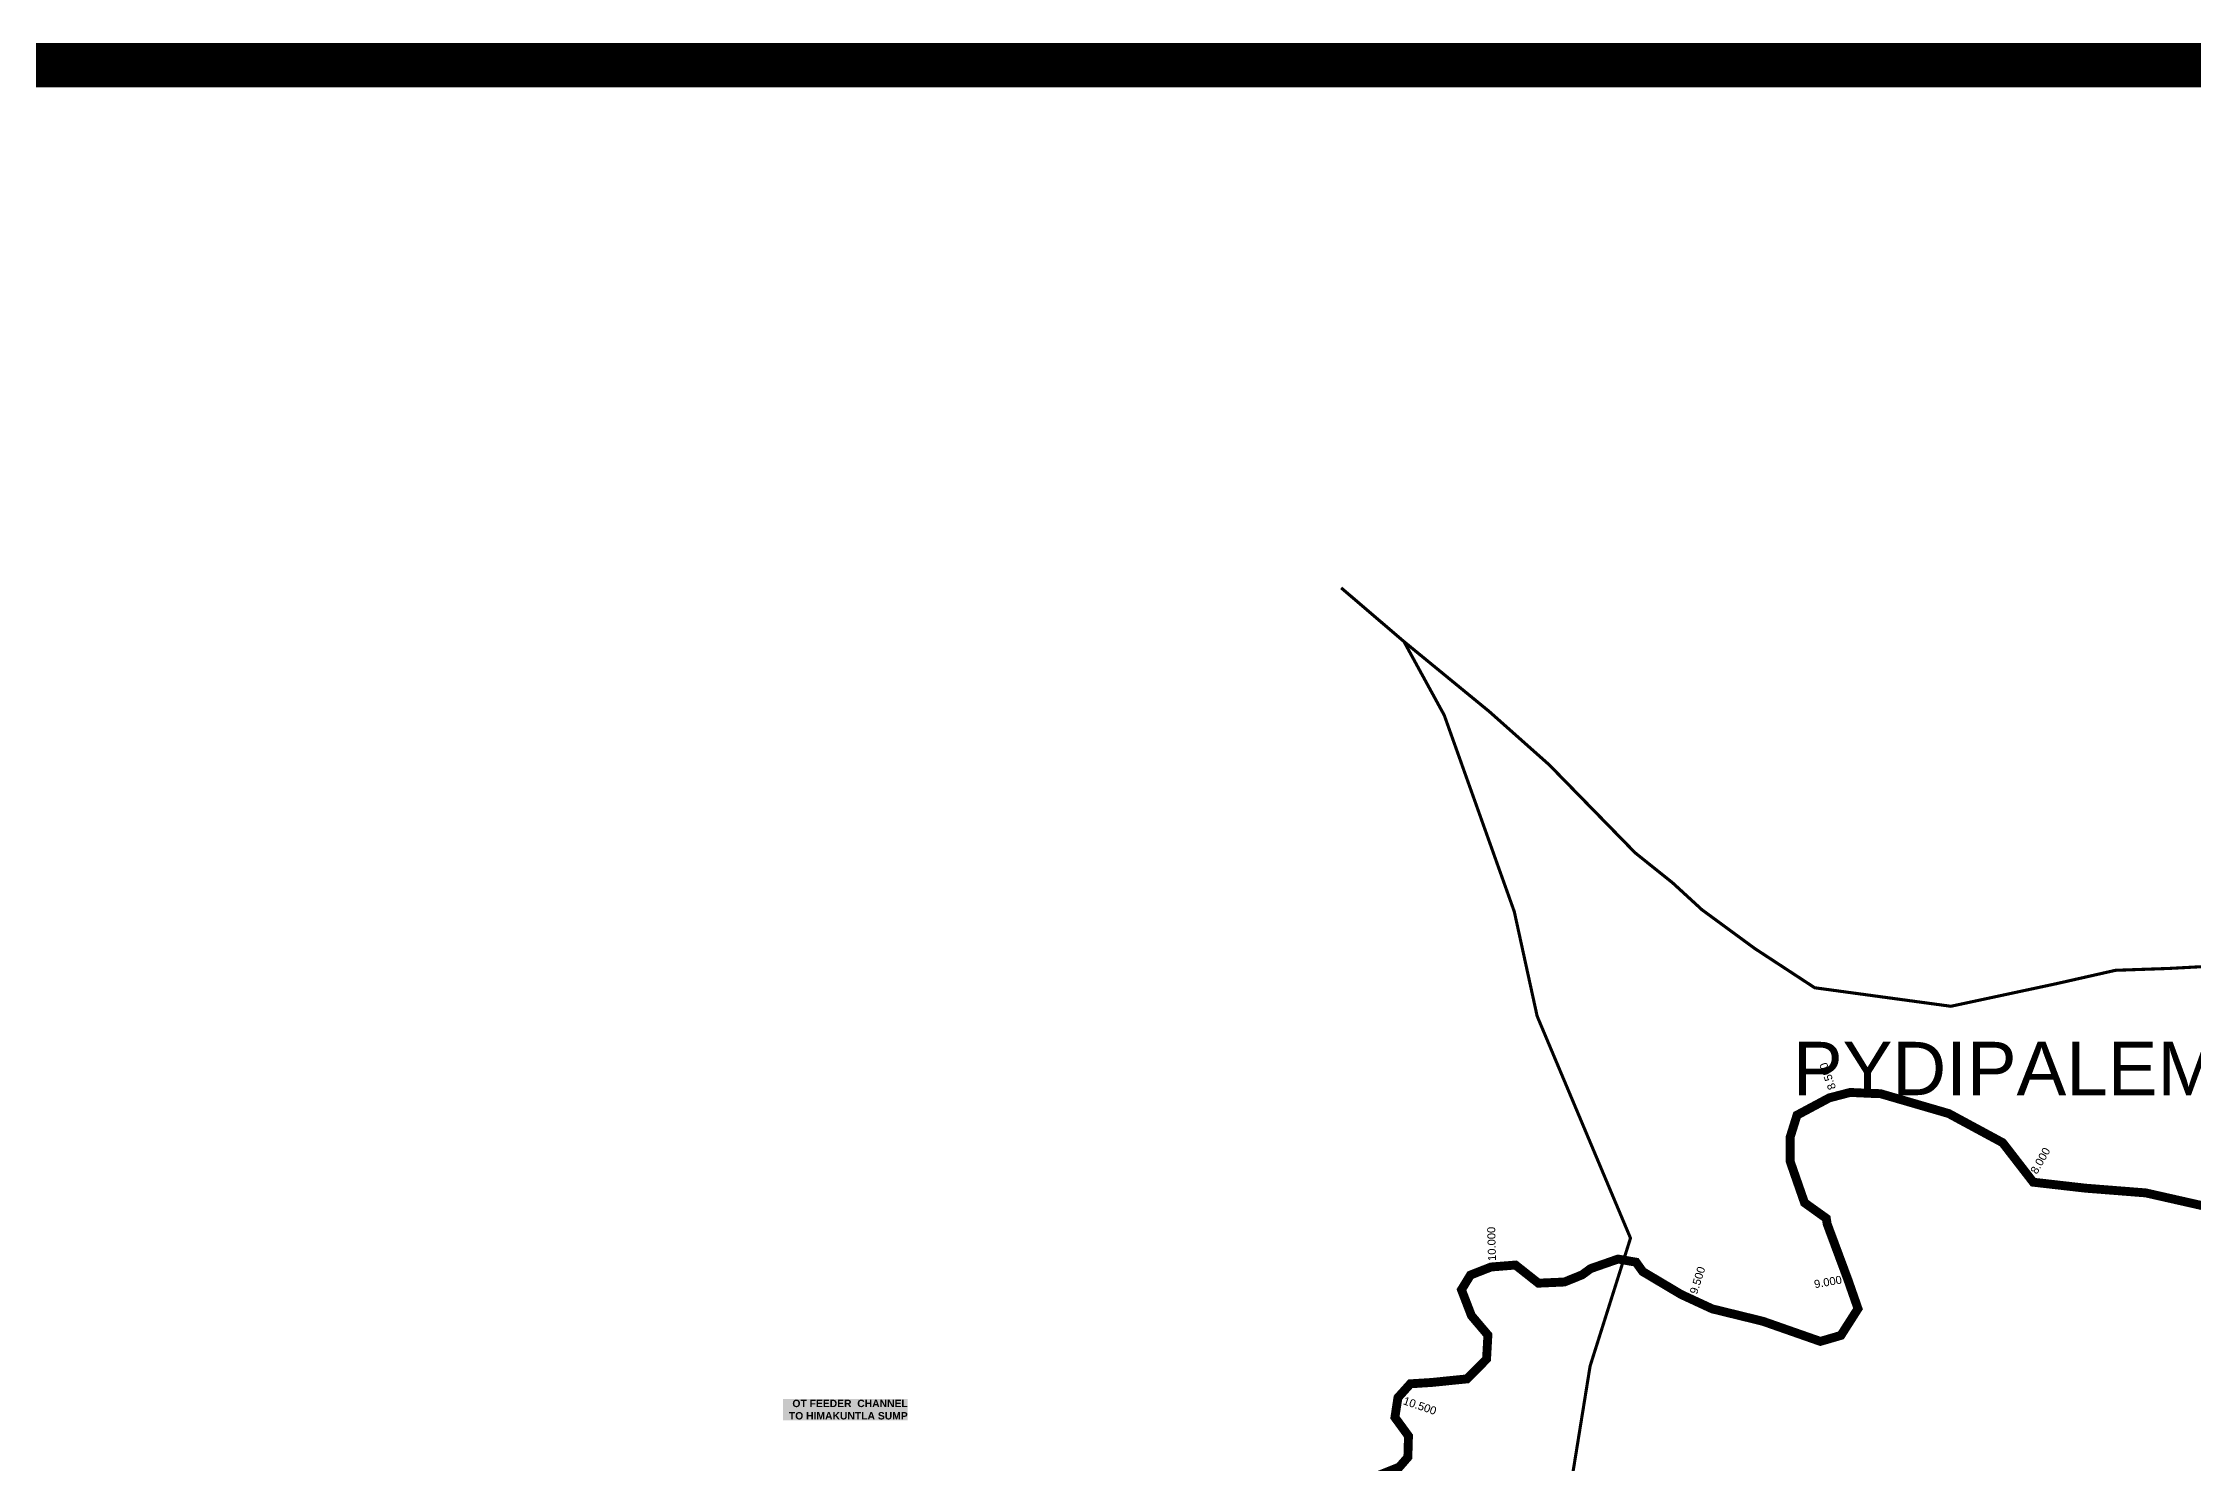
# Model space of a CAD drawing. Header units: inches. Extents: x 174104 to 230935, y 1583276 to 1631460.
# Drawn here: x 192425 to 197264, y 1628264 to 1631460 of the extents above; entities that cross this region are included whole.
import ezdxf
from ezdxf.enums import TextEntityAlignment as Align

# ---------------------------------------------------------------- set-up
doc = ezdxf.new("R2010")
doc.units = ezdxf.units.IN
doc.header["$LTSCALE"] = 15
doc.header["$MEASUREMENT"] = 0
doc.linetypes.add('HIDDEN2', pattern=[0.1875, 0.125, -0.0625])
for name, color, linetype in [('CSMark', 72, 'Continuous'), ('STRUCTURE', 5, 'Continuous'), ('text2', 7, 'Continuous'), ('VILLAGE BOUNDRY', 5, 'Continuous')]:
    doc.layers.add(name, color=color, linetype=linetype)
doc.styles.get("Standard").update_dxf_attribs({"font": 'arial.ttf'})

msp = doc.modelspace()

# ---------------------------------------------------------------- linework, layer by layer
at = {"color": 5, "const_width": 20, "elevation": 281.113}
msp.add_lwpolyline([(195429.76485, 1628238.39838), (195475.95799, 1628256.86438), (195495.399, 1628279.135), (195496.81044, 1628326.89549), (195466.291, 1628368.73), (195473.08181, 1628413.20052), (195501.08949, 1628444.30148), (195548.191, 1628447.259), (195628.425, 1628455.326), (195672.45055, 1628499.85452), (195675.45, 1628553.962), (195638.41626, 1628597.61539), (195615.979, 1628655.867), (195636.20816, 1628688.91835), (195682.4975, 1628707.04787), (195737.5443, 1628711.42402), (195789.114, 1628670.663), (195847.63791, 1628673.28947), (195887.6718, 1628689.54346), (195906.565, 1628703.44), (195968.20666, 1628724.90419), (196008.67815, 1628717.83564), (196023.834, 1628696.629), (196110.229, 1628645.215), (196180.13, 1628612.861), (196293.855, 1628585.018), (196423.305, 1628539.695), (196469.58736, 1628553.15846), (196507.99035, 1628613.30013), (196485.644, 1628677.329), (196438.59462, 1628803.86648), (196436.672, 1628816.488), (196387.716, 1628851.597), (196355.325, 1628944.747), (196355.54997, 1628999.66981), (196370.86785, 1629048.65833), (196443.37309, 1629087.44065), (196490.34852, 1629099.68778), (196537.88518, 1629097.53711), (196558.419, 1629096.946), (196712.023, 1629052.236), (196833.382, 1628986.654), (196902.128, 1628897.804), (197019.541, 1628884.384), (197155.285, 1628873.724), (197318.977, 1628836.778)], dxfattribs=at)
at = {"color": 5, "elevation": 281.113}
msp.add_lwpolyline([(195475.95799, 1628256.86438), (195495.399, 1628279.135), (195496.81044, 1628326.89549), (195466.291, 1628368.73), (195473.08181, 1628413.20052), (195501.08949, 1628444.30148), (195548.191, 1628447.259), (195628.425, 1628455.326), (195672.45055, 1628499.85452), (195675.45, 1628553.962), (195638.41626, 1628597.61539), (195615.979, 1628655.867), (195636.20816, 1628688.91835), (195682.4975, 1628707.04787), (195737.5443, 1628711.42402), (195789.114, 1628670.663), (195847.63791, 1628673.28947), (195887.6718, 1628689.54346), (195906.565, 1628703.44), (195968.20666, 1628724.90419), (196008.67815, 1628717.83564), (196023.834, 1628696.629), (196110.229, 1628645.215), (196180.13, 1628612.861), (196293.855, 1628585.018), (196423.305, 1628539.695), (196469.58736, 1628553.15846), (196507.99035, 1628613.30013), (196485.644, 1628677.329), (196438.59462, 1628803.86648), (196436.672, 1628816.488), (196387.716, 1628851.597), (196355.325, 1628944.747), (196355.54997, 1628999.66981), (196370.86785, 1629048.65833), (196443.37309, 1629087.44065), (196490.34852, 1629099.68778), (196537.88518, 1629097.53711), (196558.419, 1629096.946), (196712.023, 1629052.236), (196833.382, 1628986.654), (196902.128, 1628897.804), (197019.541, 1628884.384), (197155.285, 1628873.724), (197318.977, 1628836.778)], dxfattribs=at)
at = {"color": 3}
for p in [(196409.55957, 1629069.35414, 281.113), (196454.64937, 1629090.38053, 281.113), (196503.44266, 1629099.09537, 281.113), (196553.401, 1629097.09045, 281.113), (196601.60661, 1629084.37525, 281.113), (196649.61426, 1629070.40151, 281.113), (196697.62191, 1629056.42777, 281.113), (196369.04113, 1629042.81625, 281.113), (196742.81569, 1629035.59574, 281.113), (196786.80366, 1629011.82478, 281.113), (196355.53033, 1628994.87634, 281.113), (196830.79163, 1628988.05383, 281.113), (196355.32553, 1628944.87676, 281.113), (196862.17741, 1628949.4377, 281.113), (196892.77463, 1628909.89266, 281.113), (196371.70434, 1628897.64331, 281.113), (196936.61877, 1628893.8618, 281.113), (196986.29534, 1628888.18389, 281.113), (197036.02812, 1628883.08926, 281.113), (197085.87466, 1628879.17481, 281.113), (197135.72119, 1628875.26035, 281.113), (197184.91561, 1628867.03624, 281.113), (196388.73118, 1628850.86896, 281.113), (196429.36265, 1628821.72993, 281.113), (197233.68873, 1628856.02794, 281.113), (196448.43592, 1628777.39868, 281.113), (195961.67852, 1628722.63103, 281.113), (196009.84296, 1628716.2058, 281.113), (196465.86144, 1628730.53343, 281.113), (195640.18428, 1628690.47563, 281.113), (195687.04037, 1628707.40903, 281.113), (195736.88311, 1628711.37146, 281.113), (195776.25028, 1628680.83057, 281.113), (195822.68342, 1628672.16955, 281.113), (195870.82044, 1628682.70171, 281.113), (195914.4593, 1628706.18887, 281.113), (196046.12329, 1628683.36456, 281.113), (196483.28695, 1628683.66818, 281.113), (195618.48757, 1628649.35425, 281.113), (196089.09047, 1628657.79462, 281.113), (196133.281, 1628634.54527, 281.113), (196499.89108, 1628636.50693, 281.113), (195636.4594, 1628602.69577, 281.113), (196178.65622, 1628613.54314, 281.113), (196227.11826, 1628601.35699, 281.113), (196275.68391, 1628589.46678, 281.113), (196323.38934, 1628574.67744, 281.113), (196494.30953, 1628591.87503, 281.113), (195667.24035, 1628563.63909, 281.113), (196370.5805, 1628558.15489, 281.113), (196417.77166, 1628541.63233, 281.113), (196465.68556, 1628552.02343, 281.113), (195649.16519, 1628476.30313, 281.113), (195673.38491, 1628516.70952, 281.113), (195508.40695, 1628444.76095, 281.113), (195558.27774, 1628448.27316, 281.113), (195608.02692, 1628453.27511, 281.113), (195472.95881, 1628412.39504, 281.113), (195469.72628, 1628364.0211, 281.113), (195496.69095, 1628322.85226, 281.113), (195491.27985, 1628274.41632, 281.113)]:
    msp.add_point(p, dxfattribs=at)
at = {"layer": 'text2', "const_width": 100}
msp.add_lwpolyline([(174153.83452, 1631410.23269), (230884.84018, 1631410.23269), (230884.84018, 1583325.91205), (174153.83452, 1583325.91205)], close=True, dxfattribs=at)
at = {"layer": 'VILLAGE BOUNDRY', "linetype": 'HIDDEN2', "ltscale": 20, "const_width": 7}
for points in [[(195345.40656, 1630234.68472), (195486.60289, 1630113.885), (195678.06229, 1629956.89989), (195813.25875, 1629836.72069), (196006.71132, 1629638.69611), (196090.9425, 1629571.19919), (196156.99932, 1629510.60182), (196276.10257, 1629423.21435), (196410.61909, 1629335.14527), (196716.89384, 1629293.51006), (196954.8443, 1629344.47389), (197087.22889, 1629374.42512), (197207.53302, 1629378.60292), (197418.53953, 1629389.96129)], [(195846.51962, 1628119.84442), (195905.41906, 1628484.43415), (195996.22564, 1628771.97214), (195786.23981, 1629271.2995), (195734.804, 1629506.46054), (195577.26684, 1629948.18406), (195486.60289, 1630113.885)]]:
    msp.add_lwpolyline(points, dxfattribs=at)

# ---------------------------------------------------------------- texts
at = {"color": 0}
msp.add_text('PYDIPALEM RESERVOIR', height=120, dxfattribs=at).set_placement((196361.71673, 1629093.54552))
at = {"layer": 'CSMark', "color": 1}
for s, rotation, p in [('8.500', 110.01945833, (196450.50848, 1629106.49011, 377.113)), ('8.000', 60.31015827, (196902.50037, 1628918.9206, 96)), ('10.000', 91.49008539, (195684.72626, 1628720.63027, 96)), ('9.500', 72.46475405, (196137.33475, 1628647.19447, 96)), ('9.000', 10.0560398, (196409.36534, 1628668.05982, 96)), ('10.500', 341.08394811, (195486.08076, 1628407.31977, 96))]:
    msp.add_text(s, height=18, rotation=rotation, dxfattribs=at).set_placement(p, align=Align.MIDDLE_LEFT)
at = {"layer": 'STRUCTURE', "color": 5, "insert": (194091.23079, 1628408.48366), "char_height": 16.64, "width": 277.5420067, "attachment_point": 1, "bg_fill": 1, "box_fill_scale": 1.1, "bg_fill_color": 7, "bg_fill_true_color": 16777215, "bg_fill_transparency": 0}
msp.add_mtext('\\pi19.66741;{\\fArial|b1|i0|c0|p34;\\C1;OT FEEDER  CHANNEL \\P\\pi11.80143;TO HIMAKUNTLA SUMP}', dxfattribs=at)

doc.saveas('drawing.dxf')
